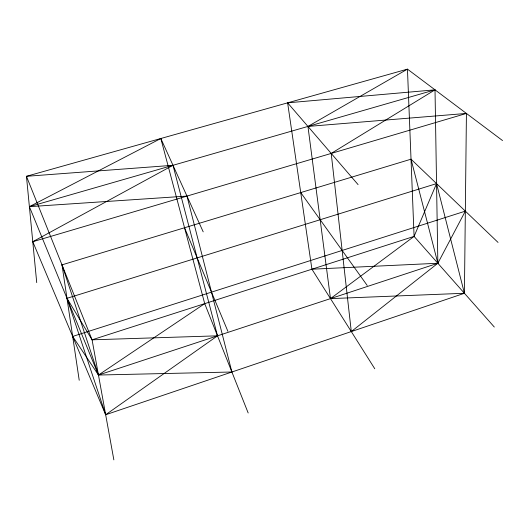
<?xml version="1.0" encoding="UTF-8"?>
<svg xmlns="http://www.w3.org/2000/svg" width="529" height="529" viewBox="0 0 529 529"><rect width="100%" height="100%" fill="white"/><g stroke="black" fill="none" stroke-linecap="round" stroke-linejoin="round"><path stroke-width="0.79" d="M307.951 126.431L466.426 113.431L464.422 293.271L105.668 414.749L32.772 241.707L172.99 165.299L217.505 335.829L105.668 414.749L66.985 298.303L436.551 183.609L464.422 293.271L330.486 298.62L307.951 126.431L407.456 69.134L502.55 140.569M330.486 298.62L414.081 236.397L436.551 183.609M160.829 138.505L204.71 303.639L98.467 375.035L72.678 336.424L465.335 211.144L437.853 263.257L351.296 331.577L331.207 153.43L435.017 89.837L437.853 263.257L98.467 375.035L29.386 206.66L160.829 138.505L203.202 231.847M66.985 298.303L92.072 339.816L414.081 236.397L494.304 327.034M79.218 380.265L61.992 264.857L411.02 159.189L498.047 242.427M32.772 241.707L466.426 113.431M374.777 368.766L311.918 269.208L287.624 102.838L435.017 89.837L29.386 206.66L186.968 196.094L231.894 372.006L98.467 375.035L61.992 264.857M172.99 165.299L26.45 176.302L36.726 282.605M311.918 269.208L437.853 263.257L411.02 159.189M414.081 236.397L407.456 69.134L26.45 176.302L92.072 339.816L217.505 335.829M287.624 102.838L358.08 184.614M300.73 192.582L367.225 285.481M184.542 227.754L227.906 331.333M204.71 303.639L248.174 412.97M92.072 339.816L113.854 459.866"/></g></svg>
